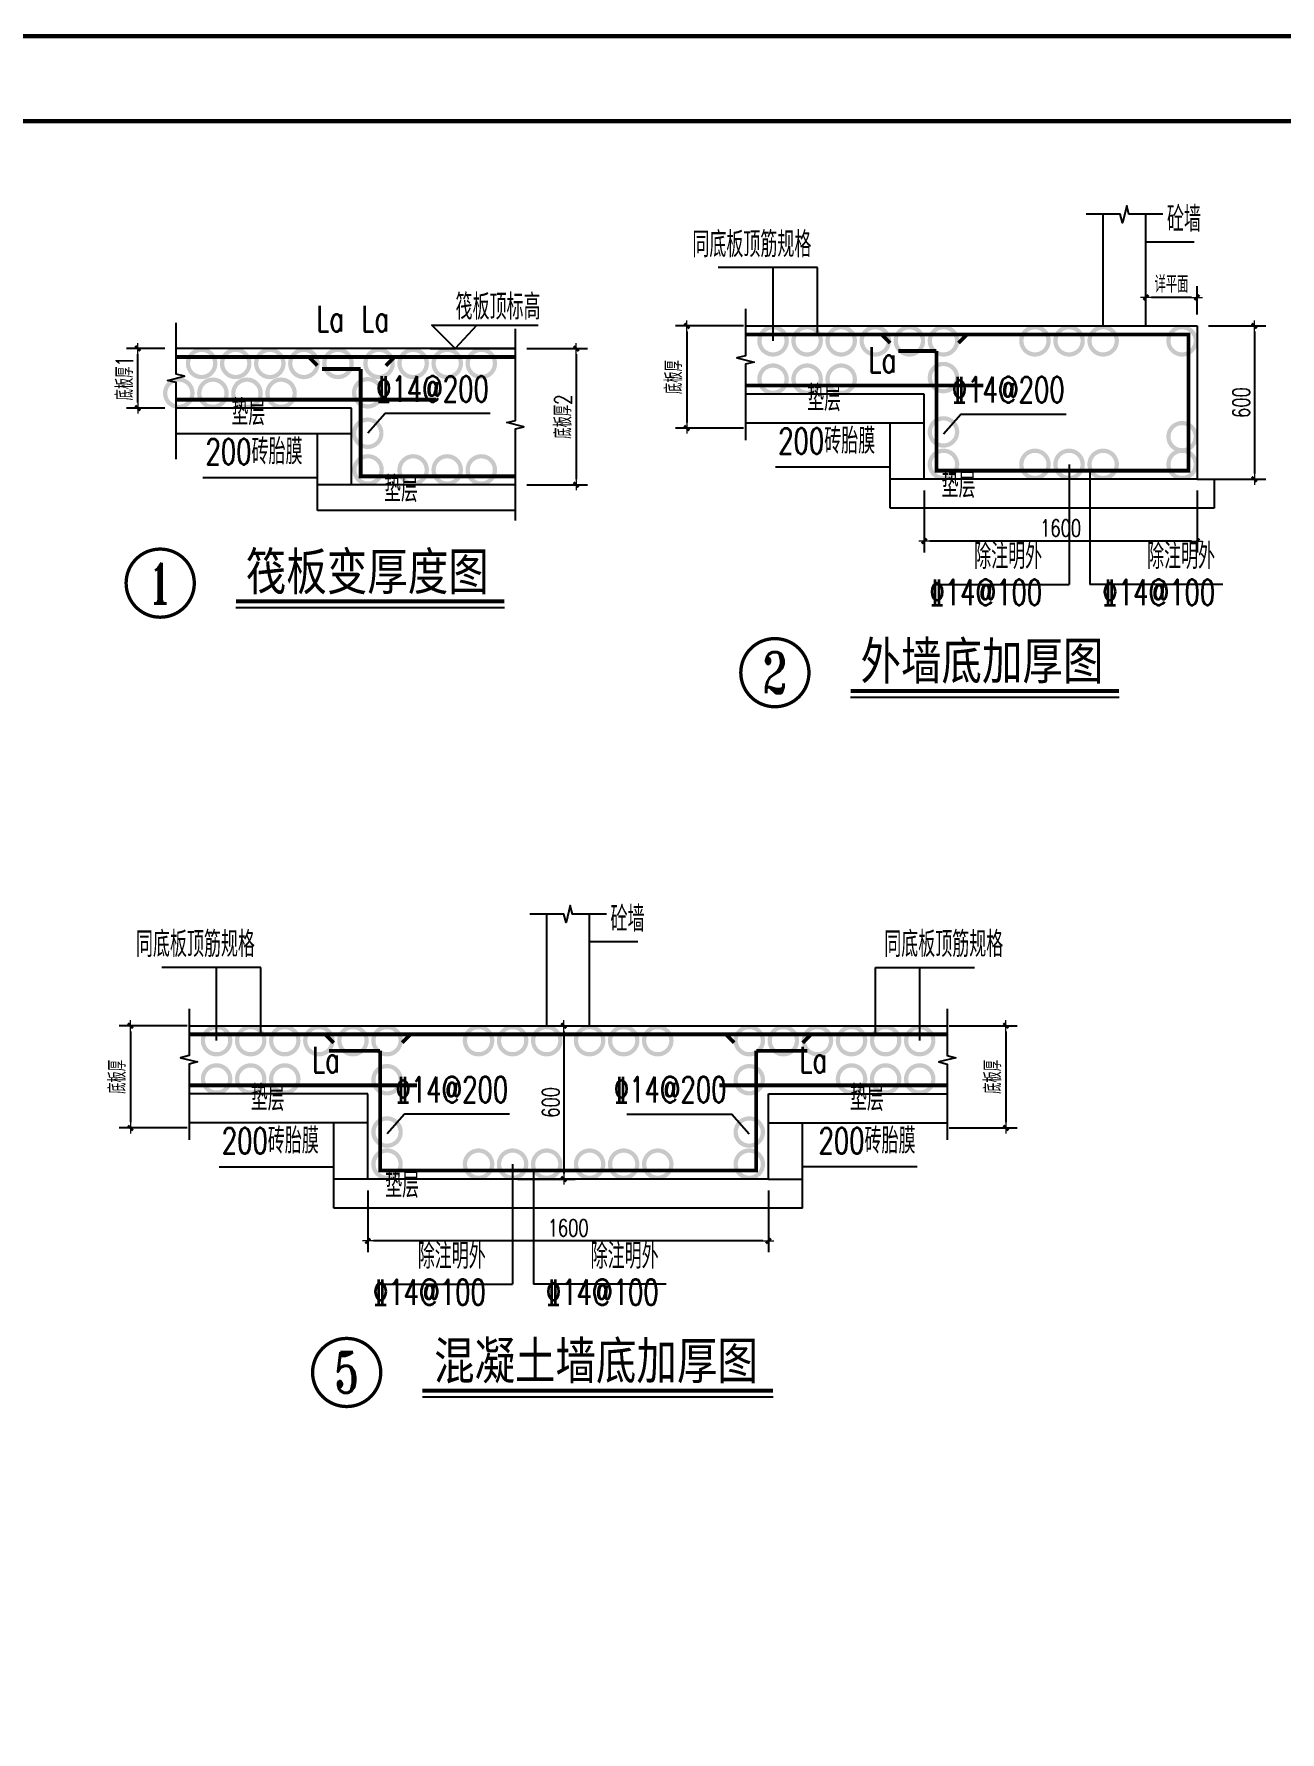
# Model space of a CAD drawing. Extents: x -1201378 to 2367219, y -619313 to 244905.
# Drawn here: x -123916 to -101985, y -399818 to -369915 of the extents above; entities that cross this region are included whole.
import ezdxf
from ezdxf.enums import TextEntityAlignment as Align

# ---------------------------------------------------------------- set-up
doc = ezdxf.new("R2010")
doc.units = 0
doc.header["$LTSCALE"] = 1000
doc.layers.get('0').update_dxf_attribs({"linetype": 'CONTINUOUS'})
doc.layers.get('Defpoints').update_dxf_attribs({"linetype": 'CONTINUOUS'})
for name, color, linetype in [('0-cxFrame', 155, 'CONTINUOUS'), ('S-BG', 131, 'CONTINUOUS'), ('S-SGJ', 21, 'CONTINUOUS'), ('S-SHAPE', 51, 'CONTINUOUS'), ('S-SHAPE1', 165, 'CONTINUOUS'), ('S-SS', 111, 'CONTINUOUS'), ('S-TEXT', 21, 'CONTINUOUS')]:
    doc.layers.add(name, color=color, linetype=linetype)
for name, color, linetype, lineweight in [('0-cxText', 131, 'CONTINUOUS', 25), ('S-dim', 81, 'CONTINUOUS', 0), ('S-donut', 11, 'CONTINUOUS', 0), ('S-gj', 6, 'CONTINUOUS', 0)]:
    doc.layers.add(name, color=color, linetype=linetype, lineweight=lineweight)
doc.styles.add('cx_tuming', font='simhei.ttf')
doc.styles.add('cx_tuqian1', font='')
doc.styles.add('SS1', font='tj-romans1.shx', dxfattribs={"width": 0.7, "bigfont": 'tj-hztxt1.shx'})
doc.styles.add('TKZ1', font='tjromant.shx', dxfattribs={"width": 0.7, "bigfont": 'tjhts.shx'})
doc.styles.add('黑体', font='simhei.ttf', dxfattribs={"width": 0.8})
doc.styles.get('cx_tuqian1').set_extended_font_data('SimSun')
doc.dimstyles.new('S-25-100A', dxfattribs={"dimscale": 100, "dimtxt": 3, "dimasz": 1, "dimexe": 2, "dimexo": 2, "dimgap": 0.8, "dimtad": 1, "dimdec": 0, "dimlfac": 0.25, "dimzin": 0, "dimdsep": 46, "dimtxsty": 'SS1', "dimblk1": 'TT', "dimblk2": 'TT', "dimsah": 1, "dimcen": 1, "dimclrd": 256, "dimclre": 256, "dimclrt": 256, "dimadec": 0, "dimazin": 0, "dimtfac": 1, "dimtdec": 0, "dimtix": 1, "dimtmove": 2, "dimatfit": 0, "dimldrblk": 'TT', "dimfxl": 2, "dimtolj": 1, "dimtzin": 0, "dimarcsym": 0})
doc.dimstyles.new('S-50-100A', dxfattribs={"dimscale": 100, "dimtxt": 3, "dimasz": 1, "dimexe": 2, "dimexo": 2, "dimgap": 0.8, "dimtad": 1, "dimdec": 0, "dimlfac": 0.5, "dimzin": 0, "dimdsep": 46, "dimtxsty": 'SS1', "dimblk1": 'TT', "dimblk2": 'TT', "dimsah": 1, "dimcen": 1, "dimclrd": 256, "dimclre": 256, "dimclrt": 256, "dimadec": 0, "dimazin": 0, "dimtfac": 1, "dimtdec": 0, "dimtix": 1, "dimtmove": 2, "dimatfit": 0, "dimldrblk": 'TT', "dimfxl": 2, "dimtolj": 1, "dimtzin": 0, "dimarcsym": 0})

# ---------------------------------------------------------------- blocks, each defined once
blk = doc.blocks.new('TK22.A0 L(Dragon)')
at = {"layer": '0-cxFrame', "color": 7, "const_width": 0.5}
blk.add_lwpolyline([(0, 0), (-1486, 0), (-1486, 841), (0, 841)], close=True, dxfattribs=at)
at = {"layer": '0-cxFrame', "const_width": 0.5}
blk.add_lwpolyline([(-80, 10), (-1466, 10), (-1466, 831), (-80, 831)], close=True, dxfattribs=at)
at = {"style": '黑体', "flags": 4}
blk.add_attdef('图幅', text='', height=3.3, dxfattribs=at).set_placement((-40, 3), align=Align.RIGHT)
at = {"layer": '0-cxText', "flags": 4}
for tag, height, style, p in [('建设单位', 3.5, 'cx_tuming', (-45, 240)), ('项目名称', 3.5, 'cx_tuming', (-45, 210)), ('子项名称', 3.5, 'cx_tuming', (-45, 180)), ('工程编号', 3.3, 'cx_tuqian1', (-35, 165)), ('图名1', 3.5, 'cx_tuming', (-45, 87)), ('图名2', 3.5, 'cx_tuming', (-45, 79)), ('图名3', 3.5, 'cx_tuming', (-45, 71)), ('出图日期', 3.3, 'cx_tuqian1', (-39, 60)), ('专业', 3.3, 'cx_tuqian1', (-55, 52)), ('图号', 3.3, 'cx_tuqian1', (-55, 44)), ('版次', 3.3, 'cx_tuqian1', (-20, 44))]:
    blk.add_attdef(tag, text='', height=height, dxfattribs=dict(at, style=style)).set_placement(p, align=Align.MIDDLE)
at = {"layer": 'Defpoints', "color": 6, "flags": 4}
for tag, height, style, p in [('tufu', 3.3, '黑体', (-12, 12)), ('dwfname', 4, 'cx_tuqian1', (-80, 3))]:
    blk.add_attdef(tag, text='', height=height, dxfattribs=dict(at, style=style)).set_placement(p, align=Align.RIGHT)
blk = doc.blocks.new('TT')
blk.add_line((-0.97, 0), (0.97, 0))
at = {"const_width": 0.45}
blk.add_lwpolyline([(-0.44, -0.44), (0.44, 0.44)], dxfattribs=at)
blk = doc.blocks.new('*D6603')
at = {"layer": 'Defpoints', "color": 0, "ltscale": 0.25, "transparency": 16777216}
for p in [(-49588, -386068), (-49588, -388468), (-48519, -388468)]:
    blk.add_point(p, dxfattribs=at)
at = {"layer": 'S-dim', "lineweight": -2, "ltscale": 0.25, "transparency": 16777216}
for p, q in [((-49388, -386068), (-48319, -386068)), ((-48519, -386168), (-48519, -388368)), ((-49388, -388468), (-48319, -388468))]:
    blk.add_line(p, q, dxfattribs=at)
at = {"layer": 'S-dim', "lineweight": -2, "ltscale": 0.25, "transparency": 16777216, "xscale": 100, "yscale": 100, "zscale": 100}
for p, rotation in [((-48519, -386068), 90), ((-48519, -388468), 270)]:
    blk.add_blockref('TT', p, dxfattribs=dict(at, rotation=rotation))
at = {"layer": 'S-dim', "ltscale": 0.25, "transparency": 16777216, "insert": (-48749, -387268), "char_height": 300, "attachment_point": 5, "rotation": 90, "style": 'SS1'}
blk.add_mtext('\\A1;底板厚2', dxfattribs=at)
blk = doc.blocks.new('*D6368')
at = {"layer": 'Defpoints', "color": 0, "ltscale": 0.25, "transparency": 16777216}
for p in [(-56235, -386068), (-55559, -386068), (-55559, -387118)]:
    blk.add_point(p, dxfattribs=at)
at = {"layer": 'S-dim', "lineweight": -2, "ltscale": 0.25, "transparency": 16777216}
for p, q in [((-55759, -386068), (-56435, -386068)), ((-56235, -387018), (-56235, -386168)), ((-55759, -387118), (-56435, -387118))]:
    blk.add_line(p, q, dxfattribs=at)
at = {"layer": 'S-dim', "lineweight": -2, "ltscale": 0.25, "transparency": 16777216, "xscale": 100, "yscale": 100, "zscale": 100}
for p, rotation in [((-56235, -386068), 90), ((-56235, -387118), 270)]:
    blk.add_blockref('TT', p, dxfattribs=dict(at, rotation=rotation))
at = {"layer": 'S-dim', "ltscale": 0.25, "transparency": 16777216, "insert": (-56465, -386593), "char_height": 300, "attachment_point": 5, "rotation": 90, "style": 'SS1'}
blk.add_mtext('\\A1;底板厚1', dxfattribs=at)
blk = doc.blocks.new('*D6600')
at = {"layer": 'Defpoints', "color": 0, "ltscale": 0.25, "transparency": 16777216}
for p in [(-53210, -400957), (-48410, -400957), (-53210, -402047)]:
    blk.add_point(p, dxfattribs=at)
at = {"layer": 'S-dim', "lineweight": -2, "ltscale": 0.25, "transparency": 16777216}
for p, q in [((-53210, -401157), (-53210, -402247)), ((-48410, -401157), (-48410, -402247)), ((-48510, -402047), (-53110, -402047))]:
    blk.add_line(p, q, dxfattribs=at)
at = {"layer": 'S-dim', "lineweight": -2, "ltscale": 0.25, "transparency": 16777216, "xscale": 100, "yscale": 100, "zscale": 100, "rotation": 180}
blk.add_blockref('TT', (-53210, -402047), dxfattribs=at)
at = {"layer": 'S-dim', "lineweight": -2, "ltscale": 0.25, "transparency": 16777216, "xscale": 100, "yscale": 100, "zscale": 100}
blk.add_blockref('TT', (-48410, -402047), dxfattribs=at)
at = {"layer": 'S-dim', "ltscale": 0.25, "transparency": 16777216, "insert": (-50810, -401817), "char_height": 300, "attachment_point": 5, "style": 'SS1'}
blk.add_mtext('\\A1;1600', dxfattribs=at)
blk = doc.blocks.new('*D6601')
at = {"layer": 'Defpoints', "color": 0, "ltscale": 0.25, "transparency": 16777216}
for p in [(-56189, -398257), (-57389, -400057), (-56189, -400057)]:
    blk.add_point(p, dxfattribs=at)
at = {"layer": 'S-dim', "lineweight": -2, "ltscale": 0.25, "transparency": 16777216}
for p, q in [((-56389, -398257), (-57589, -398257)), ((-57389, -398357), (-57389, -399957)), ((-56389, -400057), (-57589, -400057))]:
    blk.add_line(p, q, dxfattribs=at)
at = {"layer": 'S-dim', "lineweight": -2, "ltscale": 0.25, "transparency": 16777216, "xscale": 100, "yscale": 100, "zscale": 100}
for p, rotation in [((-57389, -398257), 90), ((-57389, -400057), 270)]:
    blk.add_blockref('TT', p, dxfattribs=dict(at, rotation=rotation))
at = {"layer": 'S-dim', "ltscale": 0.25, "transparency": 16777216, "insert": (-57619, -399157), "char_height": 300, "attachment_point": 5, "rotation": 90, "style": 'SS1'}
blk.add_mtext('\\A1;底板厚', dxfattribs=at)
blk = doc.blocks.new('*D6602')
at = {"layer": 'Defpoints', "color": 0, "ltscale": 0.25, "transparency": 16777216}
for p in [(-48410, -398257), (-48410, -400957), (-47401, -400957)]:
    blk.add_point(p, dxfattribs=at)
at = {"layer": 'S-dim', "lineweight": -2, "ltscale": 0.25, "transparency": 16777216}
for p, q in [((-48210, -398257), (-47201, -398257)), ((-47401, -398357), (-47401, -400857)), ((-48210, -400957), (-47201, -400957))]:
    blk.add_line(p, q, dxfattribs=at)
at = {"layer": 'S-dim', "lineweight": -2, "ltscale": 0.25, "transparency": 16777216, "xscale": 100, "yscale": 100, "zscale": 100}
for p, rotation in [((-47401, -398257), 90), ((-47401, -400957), 270)]:
    blk.add_blockref('TT', p, dxfattribs=dict(at, rotation=rotation))
at = {"layer": 'S-dim', "ltscale": 0.25, "transparency": 16777216, "insert": (-47631, -399607), "char_height": 300, "attachment_point": 5, "rotation": 90, "style": 'SS1'}
blk.add_mtext('\\A1;600', dxfattribs=at)
blk = doc.blocks.new('*D6369')
at = {"layer": 'Defpoints', "color": 0, "ltscale": 0.25, "transparency": 16777216}
for p in [(-49310, -397754), (-49310, -398257), (-48410, -398257)]:
    blk.add_point(p, dxfattribs=at)
at = {"layer": 'S-dim', "lineweight": -2, "ltscale": 0.25, "transparency": 16777216}
for p, q in [((-49310, -398057), (-49310, -397554)), ((-48410, -398057), (-48410, -397554)), ((-48510, -397754), (-49210, -397754))]:
    blk.add_line(p, q, dxfattribs=at)
at = {"layer": 'S-dim', "lineweight": -2, "ltscale": 0.25, "transparency": 16777216, "xscale": 100, "yscale": 100, "zscale": 100, "rotation": 180}
blk.add_blockref('TT', (-49310, -397754), dxfattribs=at)
at = {"layer": 'S-dim', "lineweight": -2, "ltscale": 0.25, "transparency": 16777216, "xscale": 100, "yscale": 100, "zscale": 100}
blk.add_blockref('TT', (-48410, -397754), dxfattribs=at)
at = {"layer": 'S-dim', "ltscale": 0.25, "transparency": 16777216, "insert": (-48860, -397524), "char_height": 300, "attachment_point": 5, "style": 'SS1'}
blk.add_mtext('\\A1;详平面', dxfattribs=at)
blk = doc.blocks.new('*D6604')
at = {"layer": 'Defpoints', "color": 0, "ltscale": 0.25, "transparency": 16777216}
for p in [(-118039, -390080), (-110989, -390080), (-118039, -391170)]:
    blk.add_point(p, dxfattribs=at)
at = {"layer": 'S-dim', "lineweight": -2, "ltscale": 0.25, "transparency": 16777216}
for p, q in [((-118039, -390280), (-118039, -391370)), ((-110989, -390280), (-110989, -391370)), ((-111089, -391170), (-117939, -391170))]:
    blk.add_line(p, q, dxfattribs=at)
at = {"layer": 'S-dim', "lineweight": -2, "ltscale": 0.25, "transparency": 16777216, "xscale": 100, "yscale": 100, "zscale": 100, "rotation": 180}
blk.add_blockref('TT', (-118039, -391170), dxfattribs=at)
at = {"layer": 'S-dim', "lineweight": -2, "ltscale": 0.25, "transparency": 16777216, "xscale": 100, "yscale": 100, "zscale": 100}
blk.add_blockref('TT', (-110989, -391170), dxfattribs=at)
at = {"layer": 'S-dim', "ltscale": 0.25, "transparency": 16777216, "insert": (-114514, -390940), "char_height": 300, "attachment_point": 5, "style": 'SS1'}
blk.add_mtext('\\A1;1600', dxfattribs=at)
blk = doc.blocks.new('*D6605')
at = {"layer": 'Defpoints', "color": 0, "ltscale": 0.25, "transparency": 16777216}
for p in [(-121018, -387380), (-122218, -389180), (-121018, -389180)]:
    blk.add_point(p, dxfattribs=at)
at = {"layer": 'S-dim', "lineweight": -2, "ltscale": 0.25, "transparency": 16777216}
for p, q in [((-121218, -387380), (-122418, -387380)), ((-122218, -387480), (-122218, -389080)), ((-121218, -389180), (-122418, -389180))]:
    blk.add_line(p, q, dxfattribs=at)
at = {"layer": 'S-dim', "lineweight": -2, "ltscale": 0.25, "transparency": 16777216, "xscale": 100, "yscale": 100, "zscale": 100}
for p, rotation in [((-122218, -387380), 90), ((-122218, -389180), 270)]:
    blk.add_blockref('TT', p, dxfattribs=dict(at, rotation=rotation))
at = {"layer": 'S-dim', "ltscale": 0.25, "transparency": 16777216, "insert": (-122448, -388280), "char_height": 300, "attachment_point": 5, "rotation": 90, "style": 'SS1'}
blk.add_mtext('\\A1;底板厚', dxfattribs=at)
blk = doc.blocks.new('*D6606')
at = {"layer": 'Defpoints', "color": 0, "ltscale": 0.25, "transparency": 16777216}
for p in [(-115598, -387380), (-115598, -390080), (-114590, -390080)]:
    blk.add_point(p, dxfattribs=at)
at = {"layer": 'S-dim', "lineweight": -2, "ltscale": 0.25, "transparency": 16777216}
for p, q in [((-115398, -387380), (-114390, -387380)), ((-114590, -387480), (-114590, -389980)), ((-115398, -390080), (-114390, -390080))]:
    blk.add_line(p, q, dxfattribs=at)
at = {"layer": 'S-dim', "lineweight": -2, "ltscale": 0.25, "transparency": 16777216, "xscale": 100, "yscale": 100, "zscale": 100}
for p, rotation in [((-114590, -387380), 90), ((-114590, -390080), 270)]:
    blk.add_blockref('TT', p, dxfattribs=dict(at, rotation=rotation))
at = {"layer": 'S-dim', "ltscale": 0.25, "transparency": 16777216, "insert": (-114820, -388730), "char_height": 300, "attachment_point": 5, "rotation": 90, "style": 'SS1'}
blk.add_mtext('\\A1;600', dxfattribs=at)
blk = doc.blocks.new('*D6607')
at = {"layer": 'Defpoints', "color": 0, "ltscale": 0.25, "transparency": 16777216}
for p in [(-108010, -387380), (-108010, -389180), (-106810, -389180)]:
    blk.add_point(p, dxfattribs=at)
at = {"layer": 'S-dim', "lineweight": -2, "ltscale": 0.25, "transparency": 16777216}
for p, q in [((-107810, -387380), (-106610, -387380)), ((-106810, -387480), (-106810, -389080)), ((-107810, -389180), (-106610, -389180))]:
    blk.add_line(p, q, dxfattribs=at)
at = {"layer": 'S-dim', "lineweight": -2, "ltscale": 0.25, "transparency": 16777216, "xscale": 100, "yscale": 100, "zscale": 100}
for p, rotation in [((-106810, -387380), 90), ((-106810, -389180), 270)]:
    blk.add_blockref('TT', p, dxfattribs=dict(at, rotation=rotation))
at = {"layer": 'S-dim', "ltscale": 0.25, "transparency": 16777216, "insert": (-107040, -388280), "char_height": 300, "attachment_point": 5, "rotation": 90, "style": 'SS1'}
blk.add_mtext('\\A1;底板厚', dxfattribs=at)
blk = doc.blocks.new('基础1')
at = {"layer": 'S-BG'}
for points in [[(-50265.5, -385658.3), (-50646.4, -386068.1), (-51059.2, -385658.3), (-49190.3, -385658.3)], [(-51088.2, -386068.1), (-49588.2, -386068.1)]]:
    blk.add_lwpolyline(points, dxfattribs=at)
at = {"layer": 'S-donut', "const_width": 480}
for points in [[(-55148.3, -386330.6, 1), (-55073.3, -386330.6, 1)], [(-54548.3, -386330.6, 1), (-54473.3, -386330.6, 1)], [(-53948.3, -386330.6, 1), (-53873.3, -386330.6, 1)], [(-53348.3, -386330.6, 1), (-53273.3, -386330.6, 1)], [(-52748.3, -386330.6, 1), (-52673.3, -386330.6, 1)], [(-52025.7, -386330.6, 1), (-51950.7, -386330.6, 1)], [(-51425.7, -386330.6, 1), (-51350.7, -386330.6, 1)], [(-50825.7, -386330.6, 1), (-50750.7, -386330.6, 1)], [(-50225.7, -386330.6, 1), (-50150.7, -386330.6, 1)], [(-55550.1, -386855.6, 1), (-55475.1, -386855.6, 1)], [(-54950.1, -386855.6, 1), (-54875.1, -386855.6, 1)], [(-54350.1, -386855.6, 1), (-54275.1, -386855.6, 1)], [(-53750.1, -386855.6, 1), (-53675.1, -386855.6, 1)], [(-52224.9, -386848.2, 1), (-52149.9, -386848.2, 1)], [(-52224.9, -387559.7, 1), (-52149.9, -387559.7, 1)], [(-52219.4, -388205.6, 1), (-52144.4, -388205.6, 1)], [(-51425.7, -388205.6, 1), (-51350.7, -388205.6, 1)], [(-50825.7, -388205.6, 1), (-50750.7, -388205.6, 1)], [(-50225.7, -388205.6, 1), (-50150.7, -388205.6, 1)]]:
    blk.add_lwpolyline(points, format="xyb", close=True, dxfattribs=at)
at = {"layer": 'S-gj', "color": 1, "const_width": 67.5}
for points in [[(-49588.2, -386218.1), (-55559.4, -386218.1)], [(-53074.1, -386367.8), (-53223.9, -386218.1)], [(-51868.6, -386367.8), (-51718.8, -386218.1)], [(-52994.1, -386427.3), (-52310.7, -386427.3)], [(-49588.2, -388318.1), (-52310.7, -388318.1), (-52310.7, -386427.3)], [(-50985.6, -386968.1), (-55559.4, -386968.1)]]:
    blk.add_lwpolyline(points, dxfattribs=at)
at = {"layer": 'S-SGJ'}
blk.add_line((-55088.6, -388340.7), (-53071.4, -388340.7), dxfattribs=at)
blk.add_lwpolyline([(-50029.9, -387214.8), (-51880.2, -387214.8), (-52187.4, -387559.7)], dxfattribs=at)
at = {"layer": 'S-SHAPE'}
for p, q in [((-52471.4, -387118.1), (-55559.4, -387118.1)), ((-52471.4, -388468.1), (-52471.4, -387118.1)), ((-49588.2, -388468.1), (-52471.4, -388468.1))]:
    blk.add_line(p, q, dxfattribs=at)
for points in [[(-55559.4, -388018.1), (-55559.4, -386668.1), (-55709.4, -386630.6), (-55409.4, -386555.6), (-55559.4, -386518.1), (-55559.4, -385618.1)], [(-49588.2, -386068.1), (-52471.4, -386068.1), (-55559.4, -386068.1)]]:
    blk.add_lwpolyline(points, dxfattribs=at)
at = {"layer": 'S-SHAPE1'}
for p, q in [((-52471.4, -387568.1), (-55559.4, -387568.1)), ((-53071.4, -388918.1), (-53071.4, -387568.1)), ((-52471.4, -388468.1), (-53071.4, -388468.1)), ((-49588.2, -388918.1), (-53071.4, -388918.1))]:
    blk.add_line(p, q, dxfattribs=at)
blk.add_lwpolyline([(-49588.2, -389095.9), (-49588.2, -387483.4), (-49438.2, -387445.9), (-49738.2, -387370.9), (-49588.2, -387333.4), (-49588.2, -385720.9)], dxfattribs=at)
at = {"layer": 'S-TEXT'}
blk.add_line((-54507.4, -390630.8), (-49782.6, -390630.8), dxfattribs=at)
at = {"layer": 'S-TEXT', "const_width": 58.5, "elevation": 0}
blk.add_lwpolyline([(-56439.7, -390199.8, 1), (-55239.7, -390199.8, 1), (-56439.7, -390199.8, 1)], format="xyb", dxfattribs=at)
at = {"layer": 'S-TEXT', "const_width": 73.1}
blk.add_lwpolyline([(-54506.8, -390521), (-49782.6, -390521)], dxfattribs=at)
at = {"layer": 'S-BG', "style": 'SS1', "width": 0.7}
blk.add_text('筏板顶标高', height=450, rotation=0, dxfattribs=at).set_placement((-50641.6, -385559.7))
at = {"layer": 'S-SGJ', "style": 'SS1', "width": 0.7}
for p in [(-53093, -385766.4), (-52299.1, -385766.4)]:
    blk.add_text('La', height=450, rotation=360, dxfattribs=at).set_placement(p)
blk.add_text('%%15314@200', height=450, rotation=0, dxfattribs=at).set_placement((-50054.1, -387139.2), align=Align.BOTTOM_RIGHT)
for s, p in [('垫层', (-54588, -387555.2)), ('200砖胎膜', (-55042.1, -388243.5)), ('垫层', (-51902.5, -388905.2))]:
    blk.add_text(s, height=450, rotation=360, dxfattribs=at).set_placement(p, align=Align.BOTTOM_LEFT)
at = {"layer": 'S-TEXT', "style": 'TKZ1'}
blk.add_text('筏板变厚度图', height=750, dxfattribs=at).set_placement((-52194.6, -389978), align=Align.MIDDLE)
at = {"layer": 'S-TEXT', "style": 'TKZ1', "width": 0.7}
blk.add_text('1', height=720, dxfattribs=at).set_placement((-55839.7, -390199.8, 0), align=Align.MIDDLE)
at = {"layer": 'S-dim', "ltscale": 0.25}
for base, p1, p2, text, picture, middle in [((-56235.1, -386068.1), (-55559.4, -387118.1), (-55559.4, -386068.1), '底板厚1', '*D6368', (-56465.1, -386593.1)), ((-48519.5, -388468.1), (-49588.2, -386068.1), (-49588.2, -388468.1), '底板厚2', '*D6603', (-48749.5, -387268.1))]:
    dim = blk.add_linear_dim(base=base, p1=p1, p2=p2, angle=90, text=text, dimstyle='S-25-100A', dxfattribs=at)
    dim.commit()
    dim.dimension.update_dxf_attribs({"geometry": picture, "text_midpoint": middle})
blk = doc.blocks.new('基础2')
at = {"layer": 'S-donut', "const_width": 480}
for points in [[(-55909.9, -398519.7, 1), (-55834.9, -398519.7, 1)], [(-55309.9, -398519.7, 1), (-55234.9, -398519.7, 1)], [(-54709.9, -398519.7, 1), (-54634.9, -398519.7, 1)], [(-54109.9, -398519.7, 1), (-54034.9, -398519.7, 1)], [(-53509.9, -398519.7, 1), (-53434.9, -398519.7, 1)], [(-52909.9, -398519.7, 1), (-52834.9, -398519.7, 1)], [(-51299.6, -398519.7, 1), (-51224.6, -398519.7, 1)], [(-50699.6, -398519.7, 1), (-50624.6, -398519.7, 1)], [(-50099.6, -398519.7, 1), (-50024.6, -398519.7, 1)], [(-48709.9, -398519.7, 1), (-48634.9, -398519.7, 1)], [(-48709.9, -398519.7, 1), (-48634.9, -398519.7, 1)], [(-52909.9, -399166.9, -1), (-52834.9, -399166.9, -1)], [(-55909.9, -399194.7, -1), (-55834.9, -399194.7, -1)], [(-55309.9, -399194.7, -1), (-55234.9, -399194.7, -1)], [(-54709.9, -399194.7, -1), (-54634.9, -399194.7, -1)], [(-52909.9, -400123.7, -1), (-52834.9, -400123.7, -1)], [(-48709.9, -400207.2, 1), (-48634.9, -400207.2, 1)], [(-52909.9, -400694.7, -1), (-52834.9, -400694.7, -1)], [(-51299.6, -400694.7, -1), (-51224.6, -400694.7, -1)], [(-50699.6, -400694.7, -1), (-50624.6, -400694.7, -1)], [(-50099.6, -400694.7, -1), (-50024.6, -400694.7, -1)], [(-48709.9, -400694.7, -1), (-48634.9, -400694.7, -1)], [(-48709.9, -400694.7, -1), (-48634.9, -400694.7, -1)]]:
    blk.add_lwpolyline(points, format="xyb", close=True, dxfattribs=at)
at = {"layer": 'S-gj', "color": 1, "const_width": 67.5}
for points in [[(-48559.9, -400268.5), (-48559.9, -398407.2), (-56356.3, -398407.2)], [(-53812.7, -398557), (-53962.5, -398407.2)], [(-52607.1, -398557), (-52457.4, -398407.2)], [(-52995.5, -398698.6), (-53666.1, -398698.6)], [(-52995.5, -398698.6), (-52995.5, -400807.2), (-48559.9, -400807.2), (-48559.9, -399950.2)], [(-52173.6, -399307.2), (-56356.3, -399307.2)]]:
    blk.add_lwpolyline(points, dxfattribs=at)
at = {"layer": 'S-SGJ'}
for p, q in [((-55091.4, -397228.6), (-56836.5, -397228.6)), ((-55872.4, -398519.7), (-55872.4, -397228.6)), ((-55091.4, -398425.2), (-55091.4, -397228.6)), ((-50662.1, -400694.7), (-50662.1, -402808.3)), ((-55827.2, -400739.9), (-53809.9, -400739.9)), ((-50297.2, -400807.2), (-50297.2, -402808.3)), ((-53002.3, -402808.3), (-50662.1, -402808.3)), ((-47957, -402808.3), (-50297.2, -402808.3))]:
    blk.add_line(p, q, dxfattribs=at)
blk.add_lwpolyline([(-50714.9, -399816.4), (-52565.3, -399816.4), (-52872.4, -400161.2)], dxfattribs=at)
at = {"layer": 'S-SHAPE'}
for p, q in [((-50059.9, -398257.2), (-50059.9, -396291.3)), ((-49309.9, -398257.2), (-49309.9, -396291.3)), ((-56356.3, -398257.2), (-48409.9, -398257.2)), ((-48409.9, -398257.2), (-48409.9, -400957.2)), ((-53209.9, -399457.2), (-56356.3, -399457.2)), ((-53209.9, -400957.2), (-53209.9, -399457.2)), ((-48409.9, -400957.2), (-53209.9, -400957.2))]:
    blk.add_line(p, q, dxfattribs=at)
blk.add_lwpolyline([(-49009.9, -396291.3), (-49609.9, -396291.3), (-49647.4, -396141.3), (-49722.4, -396441.3), (-49759.9, -396291.3), (-50359.9, -396291.3)], dxfattribs=at)
at = {"layer": 'S-SHAPE1'}
for p, q in [((-53209.9, -399967.2), (-56356.3, -399967.2)), ((-53809.9, -401467.2), (-53809.9, -399967.2)), ((-53209.9, -400957.2), (-53809.9, -400957.2)), ((-48409.9, -400957.2), (-48109.9, -400957.2)), ((-48109.9, -400957.2), (-48109.9, -401467.2)), ((-48109.9, -401467.2), (-53809.9, -401467.2))]:
    blk.add_line(p, q, dxfattribs=at)
blk.add_lwpolyline([(-56356.3, -397957.2), (-56356.3, -398782.2), (-56506.3, -398819.7), (-56206.3, -398894.7), (-56356.3, -398932.2), (-56356.3, -400267.2)], dxfattribs=at)
at = {"layer": 'S-SS'}
blk.add_line((-48460.7, -396781.9), (-49309.9, -396781.9), dxfattribs=at)
at = {"layer": 'S-TEXT'}
blk.add_line((-54507.4, -404794.1), (-49782.6, -404794.1), dxfattribs=at)
at = {"layer": 'S-TEXT', "const_width": 58.5, "elevation": 0}
blk.add_lwpolyline([(-56439.7, -404363.1, 1), (-55239.7, -404363.1, 1), (-56439.7, -404363.1, 1)], format="xyb", dxfattribs=at)
at = {"layer": 'S-TEXT', "const_width": 73.1}
blk.add_lwpolyline([(-54506.8, -404684.4), (-49782.6, -404684.4)], dxfattribs=at)
at = {"layer": 'S-SGJ', "style": 'SS1', "width": 0.7}
for s, rotation, p in [('同底板顶筋规格', 360, (-55197.1, -397181.7)), ('%%15314@200', 0, (-50739.2, -399740.8)), ('除注明外', 360, (-51135.2, -402672)), ('除注明外', 0, (-48091.6, -402672)), ('%%15314@100', 0, (-51135.2, -403308.2)), ('%%15314@100', 360, (-48091.6, -403308.2))]:
    blk.add_text(s, height=450, rotation=rotation, dxfattribs=at).set_placement(p, align=Align.BOTTOM_RIGHT)
blk.add_text('La', height=450, rotation=0, dxfattribs=at).set_placement((-54191.6, -399078.5))
for s, p in [('垫层', (-55273.1, -399890.2)), ('200砖胎膜', (-55780.6, -400642.6)), ('垫层', (-52906.4, -401419.1))]:
    blk.add_text(s, height=450, rotation=360, dxfattribs=at).set_placement(p, align=Align.BOTTOM_LEFT)
at = {"layer": 'S-SS', "style": 'SS1', "width": 0.7}
blk.add_text('砼墙', height=450, rotation=360, dxfattribs=at).set_placement((-48340.1, -396735), align=Align.BOTTOM_RIGHT)
at = {"layer": 'S-TEXT', "style": 'TKZ1'}
blk.add_text('外墙底加厚图', height=750, dxfattribs=at).set_placement((-52194.6, -404141.3), align=Align.MIDDLE)
at = {"layer": 'S-TEXT', "style": 'TKZ1', "width": 0.7}
blk.add_text('2', height=720, dxfattribs=at).set_placement((-55839.7, -404363.1, 0), align=Align.MIDDLE)
at = {"layer": 'S-dim', "ltscale": 0.25}
dim = blk.add_linear_dim(base=(-49309.9, -397754), p1=(-48409.9, -398257.2), p2=(-49309.9, -398257.2), text='详平面', dimstyle='S-50-100A', dxfattribs=at)
dim.commit()
dim.dimension.update_dxf_attribs({"geometry": '*D6369', "text_midpoint": (-48859.9, -397524)})
for p1, p2, distance, text, picture, middle in [((-56189.2, -398257.2), (-56189.2, -400057.2), -1200, '底板厚', '*D6601', (-57619.2, -399157.2)), ((-48409.9, -400957.2), (-53209.9, -400957.2), 1089.5, '1600', '*D6600', (-50809.9, -401816.8))]:
    dim = blk.add_aligned_dim(p1=p1, p2=p2, distance=distance, text=text, dimstyle='S-50-100A', dxfattribs=at)
    dim.commit()
    dim.dimension.update_dxf_attribs({"geometry": picture, "text_midpoint": middle})
dim = blk.add_linear_dim(base=(-47401.3, -400957.2), p1=(-48409.9, -398257.2), p2=(-48409.9, -400957.2), angle=90, text='600', dimstyle='S-50-100A', dxfattribs=at)
dim.commit()
dim.dimension.update_dxf_attribs({"geometry": '*D6602', "text_midpoint": (-47631.3, -399607.2)})
blk = doc.blocks.new('基础5')
at = {"layer": 'S-donut', "const_width": 480}
for points in [[(-120739.2, -387642.9, 1), (-120664.2, -387642.9, 1)], [(-120139.2, -387642.9, 1), (-120064.2, -387642.9, 1)], [(-119539.2, -387642.9, 1), (-119464.2, -387642.9, 1)], [(-118939.2, -387642.9, 1), (-118864.2, -387642.9, 1)], [(-118339.2, -387642.9, 1), (-118264.2, -387642.9, 1)], [(-117739.2, -387642.9, 1), (-117664.2, -387642.9, 1)], [(-116129, -387642.9, 1), (-116054, -387642.9, 1)], [(-115529, -387642.9, 1), (-115454, -387642.9, 1)], [(-114929, -387642.9, 1), (-114854, -387642.9, 1)], [(-114099.5, -387642.9, -1), (-114174.5, -387642.9, -1)], [(-113499.5, -387642.9, -1), (-113574.5, -387642.9, -1)], [(-112899.5, -387642.9, -1), (-112974.5, -387642.9, -1)], [(-111289.2, -387642.9, -1), (-111364.2, -387642.9, -1)], [(-110689.2, -387642.9, -1), (-110764.2, -387642.9, -1)], [(-110089.2, -387642.9, -1), (-110164.2, -387642.9, -1)], [(-109489.2, -387642.9, -1), (-109564.2, -387642.9, -1)], [(-108889.2, -387642.9, -1), (-108964.2, -387642.9, -1)], [(-108289.2, -387642.9, -1), (-108364.2, -387642.9, -1)], [(-120739.2, -388317.9, -1), (-120664.2, -388317.9, -1)], [(-120139.2, -388317.9, -1), (-120064.2, -388317.9, -1)], [(-119539.2, -388317.9, -1), (-119464.2, -388317.9, -1)], [(-117739.2, -388330.6, -1), (-117664.2, -388330.6, -1)], [(-111289.2, -388330.6, 1), (-111364.2, -388330.6, 1)], [(-109489.2, -388317.9, 1), (-109564.2, -388317.9, 1)], [(-108889.2, -388317.9, 1), (-108964.2, -388317.9, 1)], [(-108289.2, -388317.9, 1), (-108364.2, -388317.9, 1)], [(-117739.2, -389252.7, -1), (-117664.2, -389252.7, -1)], [(-111289.2, -389252.7, 1), (-111364.2, -389252.7, 1)], [(-117739.2, -389817.9, -1), (-117664.2, -389817.9, -1)], [(-116129, -389817.9, -1), (-116054, -389817.9, -1)], [(-115529, -389817.9, -1), (-115454, -389817.9, -1)], [(-114929, -389817.9, -1), (-114854, -389817.9, -1)], [(-114099.5, -389817.9, 1), (-114174.5, -389817.9, 1)], [(-113499.5, -389817.9, 1), (-113574.5, -389817.9, 1)], [(-112899.5, -389817.9, 1), (-112974.5, -389817.9, 1)], [(-111289.2, -389817.9, 1), (-111364.2, -389817.9, 1)]]:
    blk.add_lwpolyline(points, format="xyb", close=True, dxfattribs=at)
at = {"layer": 'S-gj', "color": 1, "const_width": 67.5}
for points in [[(-107842.9, -387530.4), (-121185.6, -387530.4)], [(-118642, -387680.2), (-118791.8, -387530.4)], [(-117436.4, -387680.2), (-117286.7, -387530.4)], [(-111592, -387680.2), (-111741.8, -387530.4)], [(-110386.4, -387680.2), (-110236.7, -387530.4)], [(-117824.1, -387821.8), (-118724.4, -387821.8)], [(-117824.1, -387821.8), (-117824.1, -389930.4), (-114514.2, -389930.4)], [(-111204.4, -387821.8), (-111204.4, -389930.4), (-114514.2, -389930.4)], [(-111204.4, -387821.8), (-110304, -387821.8)], [(-117173.1, -388430.4), (-121185.6, -388430.4)], [(-111855.3, -388430.4), (-107842.9, -388430.4)]]:
    blk.add_lwpolyline(points, dxfattribs=at)
at = {"layer": 'S-SGJ'}
for p, q in [((-119920.7, -386351.8), (-121665.8, -386351.8)), ((-120701.7, -387642.9), (-120701.7, -386351.8)), ((-119920.7, -387548.4), (-119920.7, -386351.8)), ((-109107.7, -386351.8), (-107362.7, -386351.8)), ((-109107.7, -387548.4), (-109107.7, -386351.8)), ((-108326.7, -387642.9), (-108326.7, -386351.8)), ((-120656.5, -389863), (-118639.2, -389863)), ((-115491.5, -389817.9), (-115491.5, -391931.5)), ((-115126.5, -389930.4), (-115126.5, -391931.5)), ((-108372, -389863), (-110389.2, -389863)), ((-117831.6, -391931.5), (-115491.5, -391931.5)), ((-112786.3, -391931.5), (-115126.5, -391931.5))]:
    blk.add_line(p, q, dxfattribs=at)
for points in [[(-115544.2, -388939.5), (-117394.6, -388939.5), (-117701.7, -389284.4)], [(-113484.2, -388939.5), (-111633.9, -388939.5), (-111326.7, -389284.4)]]:
    blk.add_lwpolyline(points, dxfattribs=at)
at = {"layer": 'S-SHAPE'}
for p, q in [((-114889.2, -387380.4), (-114889.2, -385414.5)), ((-114139.2, -387380.4), (-114139.2, -385414.5)), ((-121185.6, -387380.4), (-107842.9, -387380.4)), ((-118039.2, -388580.4), (-121185.6, -388580.4)), ((-118039.2, -390080.4), (-118039.2, -388580.4)), ((-110989.2, -388580.4), (-107842.9, -388580.4)), ((-110989.2, -390080.4), (-110989.2, -388580.4)), ((-110989.2, -390080.4), (-118039.2, -390080.4))]:
    blk.add_line(p, q, dxfattribs=at)
blk.add_lwpolyline([(-113839.2, -385414.5), (-114439.2, -385414.5), (-114476.7, -385264.5), (-114551.7, -385564.5), (-114589.2, -385414.5), (-115189.2, -385414.5)], dxfattribs=at)
at = {"layer": 'S-SHAPE1'}
for p, q in [((-118039.2, -389090.4), (-121185.6, -389090.4)), ((-118639.2, -390590.4), (-118639.2, -389090.4)), ((-110989.2, -389090.4), (-107842.9, -389090.4)), ((-110389.2, -390590.4), (-110389.2, -389090.4)), ((-118039.2, -390080.4), (-118639.2, -390080.4)), ((-110989.2, -390080.4), (-110389.2, -390080.4)), ((-110389.2, -390590.4), (-118639.2, -390590.4))]:
    blk.add_line(p, q, dxfattribs=at)
for points in [[(-121185.6, -387080.4), (-121185.6, -387905.4), (-121335.6, -387942.9), (-121035.6, -388017.9), (-121185.6, -388055.4), (-121185.6, -389390.4)], [(-107842.9, -387080.4), (-107842.9, -387905.4), (-107692.9, -387942.9), (-107992.9, -388017.9), (-107842.9, -388055.4), (-107842.9, -389390.4)]]:
    blk.add_lwpolyline(points, dxfattribs=at)
at = {"layer": 'S-SS'}
blk.add_line((-113290, -385905.1), (-114139.2, -385905.1), dxfattribs=at)
at = {"layer": 'S-TEXT'}
blk.add_line((-117080.2, -393917.2), (-110907.5, -393917.2), dxfattribs=at)
at = {"layer": 'S-TEXT', "const_width": 58.5, "elevation": 0}
blk.add_lwpolyline([(-119012.5, -393486.3, 1), (-117812.5, -393486.3, 1), (-119012.5, -393486.3, 1)], format="xyb", dxfattribs=at)
at = {"layer": 'S-TEXT', "const_width": 73.1}
blk.add_lwpolyline([(-117079.6, -393807.5), (-110907.5, -393807.5)], dxfattribs=at)
at = {"layer": 'S-SGJ', "style": 'SS1', "width": 0.7}
for s, rotation, p in [('同底板顶筋规格', 360, (-120026.4, -386304.9)), ('同底板顶筋规格', 0, (-106856.6, -386304.9)), ('%%15314@200', 0, (-115568.5, -388863.9)), ('%%15314@200', 360, (-111727.5, -388863.9)), ('除注明外', 360, (-115964.5, -391795.1)), ('除注明外', 0, (-112920.9, -391795.1)), ('%%15314@100', 0, (-115964.5, -392431.3)), ('%%15314@100', 360, (-112920.9, -392431.3))]:
    blk.add_text(s, height=450, rotation=rotation, dxfattribs=at).set_placement(p, align=Align.BOTTOM_RIGHT)
for rotation, p in [(0, (-119020.9, -388201.6)), (360, (-110443.7, -388201.6))]:
    blk.add_text('La', height=450, rotation=rotation, dxfattribs=at).set_placement(p)
for s, rotation, p in [('垫层', 360, (-120102.4, -389013.3)), ('垫层', 0, (-109556, -389013.3)), ('200砖胎膜', 360, (-120609.9, -389765.8)), ('200砖胎膜', 0, (-110106.9, -389765.8)), ('垫层', 360, (-117735.7, -390542.3))]:
    blk.add_text(s, height=450, rotation=rotation, dxfattribs=at).set_placement(p, align=Align.BOTTOM_LEFT)
at = {"layer": 'S-SS', "style": 'SS1', "width": 0.7}
blk.add_text('砼墙', height=450, rotation=360, dxfattribs=at).set_placement((-113169.4, -385858.2), align=Align.BOTTOM_RIGHT)
at = {"layer": 'S-TEXT', "style": 'TKZ1'}
blk.add_text('混凝土墙底加厚图', height=750, dxfattribs=at).set_placement((-114024.5, -393264.4), align=Align.MIDDLE)
at = {"layer": 'S-TEXT', "style": 'TKZ1', "width": 0.7}
blk.add_text('5', height=720, dxfattribs=at).set_placement((-118412.5, -393486.3, 0), align=Align.MIDDLE)
at = {"layer": 'S-dim', "ltscale": 0.25}
for p1, p2, distance, text, picture, middle in [((-121018.5, -387380.4), (-121018.5, -389180.4), -1200, '底板厚', '*D6605', (-122448.5, -388280.4)), ((-108010, -387380.4), (-108010, -389180.4), 1200, '底板厚', '*D6607', (-107040, -388280.4)), ((-110989.2, -390080.4), (-118039.2, -390080.4), 1089.5, '1600', '*D6604', (-114514.2, -390939.9))]:
    dim = blk.add_aligned_dim(p1=p1, p2=p2, distance=distance, text=text, dimstyle='S-50-100A', dxfattribs=at)
    dim.commit()
    dim.dimension.update_dxf_attribs({"geometry": picture, "text_midpoint": middle})
dim = blk.add_linear_dim(base=(-114589.8, -390080.4), p1=(-115598.4, -387380.4), p2=(-115598.4, -390080.4), angle=90, text='600', dimstyle='S-50-100A', dxfattribs=at)
dim.commit()
dim.dimension.update_dxf_attribs({"geometry": '*D6606', "text_midpoint": (-114819.8, -388730.4)})

msp = doc.modelspace()

# ---------------------------------------------------------------- block references
at = {"layer": '0-cxFrame', "xscale": 150, "yscale": 150, "zscale": 150}
msp.add_blockref('TK22.A0 L(Dragon)', (-64991.7, -496102.2), dxfattribs=at)
at = {"layer": 'S-TEXT'}
for name, p in [('基础2', (-55036.3, 23200.6)), ('基础1', (-65854.4, 10613.9)), ('基础5', (0, 0))]:
    msp.add_blockref(name, p, dxfattribs=at)

doc.saveas('drawing.dxf')
